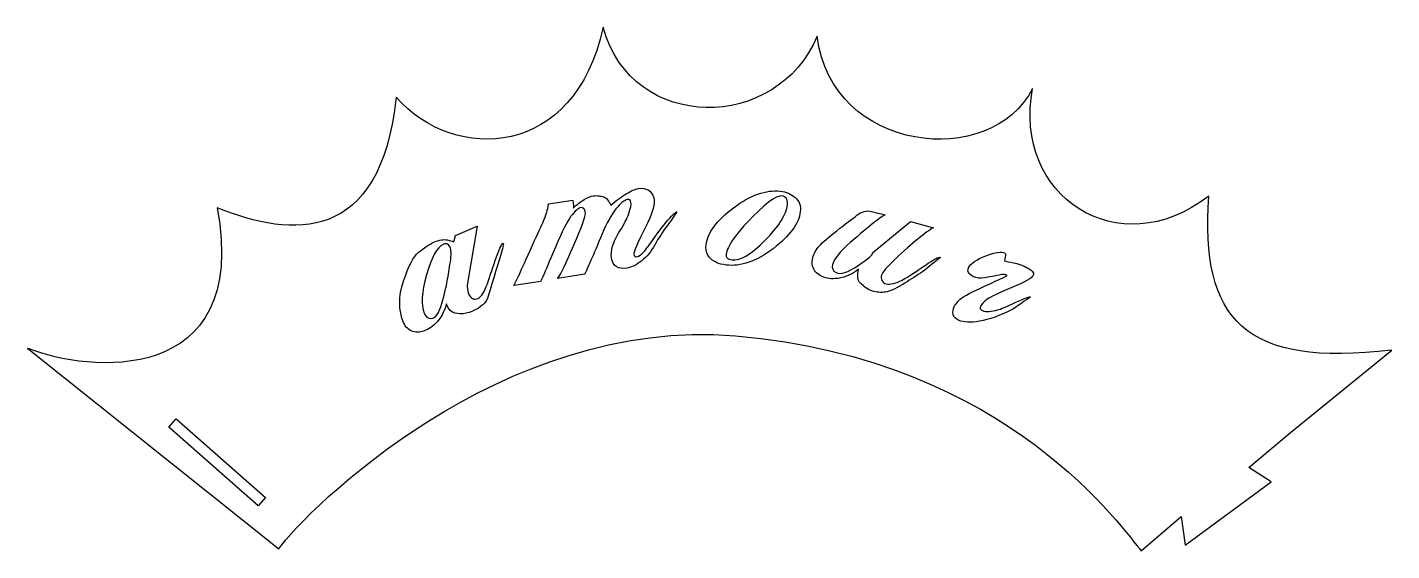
# Model space of a CAD drawing. Header units: centimetres. Extents: x -10.1 to 10.1, y -3.9 to 3.9.
import ezdxf

# ---------------------------------------------------------------- set-up
doc = ezdxf.new("R2010")
doc.units = ezdxf.units.CM
doc.header["$MEASUREMENT"] = 0
doc.layers.add('Camada 1', color=7, linetype='Continuous')

msp = doc.modelspace()

# ---------------------------------------------------------------- linework, layer by layer
at = {"layer": 'Camada 1'}
for points, knots in [([(10.06, -0.90084), (10.06, -0.90084), (8.56558, -2.11856), (8.56558, -2.11856), (8.56558, -2.11856), (8.56558, -2.11856), (8.56558, -2.11856), (8.56558, -2.11856), (8.56558, -2.11856), (8.56558, -2.11856), (7.95069, -2.63299), (7.95069, -2.63299), (7.95069, -2.63299), (7.95069, -2.63299), (8.2825, -2.84413), (8.2825, -2.84413), (8.2825, -2.84413), (8.2825, -2.84413), (7.01583, -3.77893), (7.01583, -3.77893), (7.01583, -3.77893), (7.01583, -3.77893), (6.9555, -3.35676), (6.9555, -3.35676), (6.9555, -3.35676), (6.9555, -3.35676), (6.3667, -3.86108), (6.3667, -3.86108), (6.3667, -3.86108), (6.12302, -3.59576), (4.44172, -1.03462), (0.3836, -0.69105), (0.3836, -0.69105), (-3.07403, -0.39831), (-5.95058, -3.26767), (-6.35102, -3.8343), (-6.35102, -3.8343), (-6.35102, -3.8343), (-10.05299, -0.88002), (-10.05299, -0.88002), (-10.05299, -0.88002), (-10.05299, -0.88002), (-10.06, -0.87904), (-10.06, -0.87904), (-10.06, -0.87904), (-10.06, -0.87904), (-10.03288, -0.88065), (-10.03288, -0.88065), (-10.03288, -0.88065), (-9.19285, -1.2277), (-6.76652, -1.46392), (-7.26039, 1.19858), (-7.26039, 1.19858), (-6.14385, 0.74768), (-4.85554, 0.66177), (-4.61937, 2.83045), (-4.61937, 2.83045), (-3.76048, 1.84273), (-1.9783, 1.92861), (-1.57034, 3.86108), (-1.57034, 3.86108), (-1.14089, 2.29366), (1.00628, 2.31512), (1.58601, 3.73225), (1.58601, 3.73225), (1.80072, 1.99304), (4.16265, 1.75684), (4.76381, 2.95927), (4.76381, 2.95927), (4.46322, 1.37034), (6.03066, 0.33971), (7.36186, 1.37037), (7.36186, 1.37037), (7.23309, -0.45475), (7.8987, -1.16325), (10.06, -0.90084)], [0, 0, 0, 0, 0.05, 0.05, 0.05, 0.05, 0.1, 0.1, 0.1, 0.1, 0.15, 0.15, 0.15, 0.15, 0.2, 0.2, 0.2, 0.2, 0.25, 0.25, 0.25, 0.25, 0.3, 0.3, 0.3, 0.3, 0.35, 0.35, 0.35, 0.35, 0.4, 0.4, 0.4, 0.4, 0.45, 0.45, 0.45, 0.45, 0.5, 0.5, 0.5, 0.5, 0.55, 0.55, 0.55, 0.55, 0.6, 0.6, 0.6, 0.6, 0.65, 0.65, 0.65, 0.65, 0.7, 0.7, 0.7, 0.7, 0.75, 0.75, 0.75, 0.75, 0.8, 0.8, 0.8, 0.8, 0.85, 0.85, 0.85, 0.85, 0.9, 0.9, 0.9, 0.9, 1, 1, 1, 1]), ([(-2.00645, 1.22879), (-2.00621, 1.24059), (-2.00677, 1.25072), (-2.00812, 1.25908), (-2.00812, 1.25908), (-2.00812, 1.25908), (-2.01672, 1.31239), (-2.01672, 1.31239), (-2.01672, 1.31239), (-2.01672, 1.31239), (-2.37433, 1.25476), (-2.37433, 1.25476), (-2.37433, 1.25476), (-2.37433, 1.25476), (-2.38621, 1.18848), (-2.38621, 1.18848), (-2.38621, 1.18848), (-2.40227, 1.11511), (-2.42632, 1.04465), (-2.45834, 0.97732), (-2.45834, 0.97732), (-2.49043, 0.90985), (-2.55147, 0.77616), (-2.64148, 0.57603), (-2.64148, 0.57603), (-2.73152, 0.3759), (-2.78729, 0.25266), (-2.8088, 0.20627), (-2.8088, 0.20627), (-2.83026, 0.15989), (-2.8556, 0.1075), (-2.88484, 0.04921), (-2.88484, 0.04921), (-2.88484, 0.04921), (-2.48958, 0.1129), (-2.48958, 0.1129), (-2.48958, 0.1129), (-2.47974, 0.13166), (-2.46471, 0.16463), (-2.44439, 0.21191), (-2.44439, 0.21191), (-2.42415, 0.25914), (-2.36666, 0.39503), (-2.27199, 0.6195), (-2.27199, 0.6195), (-2.17732, 0.84395), (-2.1008, 0.99518), (-2.04262, 1.07326), (-2.04262, 1.07326), (-1.98436, 1.15131), (-1.93538, 1.19354), (-1.89567, 1.19992), (-1.89567, 1.19992), (-1.86008, 1.20566), (-1.83863, 1.1855), (-1.83116, 1.13954), (-1.83116, 1.13954), (-1.82375, 1.0935), (-1.86553, 0.96341), (-1.95652, 0.7492), (-1.95652, 0.7492), (-2.04751, 0.53499), (-2.11329, 0.38704), (-2.15371, 0.30544), (-2.15371, 0.30544), (-2.19422, 0.22382), (-2.22359, 0.17294), (-2.24179, 0.15283), (-2.24179, 0.15283), (-2.24179, 0.15283), (-1.84026, 0.2176), (-1.84026, 0.2176), (-1.84026, 0.2176), (-1.82267, 0.25475), (-1.79192, 0.32357), (-1.74803, 0.42395), (-1.74803, 0.42395), (-1.70419, 0.52436), (-1.64889, 0.65395), (-1.58222, 0.81278), (-1.58222, 0.81278), (-1.51557, 0.97156), (-1.44789, 1.09406), (-1.37913, 1.18023), (-1.37913, 1.18023), (-1.31047, 1.2664), (-1.25411, 1.31302), (-1.21019, 1.32009), (-1.21019, 1.32009), (-1.18095, 1.32485), (-1.16376, 1.31149), (-1.1587, 1.28016), (-1.1587, 1.28016), (-1.15296, 1.24455), (-1.16333, 1.18925), (-1.18989, 1.11421), (-1.18989, 1.11421), (-1.21637, 1.03909), (-1.25828, 0.95617), (-1.31551, 0.86542), (-1.31551, 0.86542), (-1.37279, 0.77461), (-1.41052, 0.69614), (-1.4288, 0.62991), (-1.4288, 0.62991), (-1.44708, 0.56366), (-1.45235, 0.50651), (-1.4446, 0.45841), (-1.4446, 0.45841), (-1.42502, 0.33712), (-1.35046, 0.28691), (-1.22076, 0.30781), (-1.22076, 0.30781), (-1.14758, 0.31964), (-1.07352, 0.35573), (-0.99846, 0.4161), (-0.99846, 0.4161), (-0.9235, 0.47648), (-0.85939, 0.55487), (-0.80627, 0.65142), (-0.80627, 0.65142), (-0.75322, 0.74797), (-0.69123, 0.84269), (-0.6204, 0.93566), (-0.6204, 0.93566), (-0.57336, 1.00331), (-0.52637, 1.07097), (-0.4793, 1.13865), (-0.4793, 1.13865), (-0.49319, 1.14495), (-0.53804, 1.10343), (-0.61373, 1.01398), (-0.61373, 1.01398), (-0.68943, 0.92455), (-0.75819, 0.8351), (-0.81989, 0.7458), (-0.81989, 0.7458), (-0.88167, 0.65642), (-0.9316, 0.59044), (-0.96983, 0.54784), (-0.96983, 0.54784), (-1.00798, 0.50519), (-1.04074, 0.48167), (-1.06788, 0.4773), (-1.06788, 0.4773), (-1.08045, 0.47526), (-1.09087, 0.47682), (-1.09923, 0.48193), (-1.09923, 0.48193), (-1.10756, 0.48701), (-1.11291, 0.49698), (-1.11529, 0.51172), (-1.11529, 0.51172), (-1.12037, 0.54328), (-1.06579, 0.67039), (-0.95143, 0.89285), (-0.95143, 0.89285), (-0.83718, 1.11539), (-0.79395, 1.26647), (-0.82178, 1.34619), (-0.82178, 1.34619), (-0.85858, 1.45475), (-0.93455, 1.49973), (-1.04953, 1.48118), (-1.04953, 1.48118), (-1.09551, 1.47375), (-1.1547, 1.44805), (-1.22699, 1.40413), (-1.22699, 1.40413), (-1.2993, 1.36016), (-1.37516, 1.30507), (-1.45458, 1.23884), (-1.45458, 1.23884), (-1.46953, 1.26477), (-1.48601, 1.29057), (-1.50406, 1.31605), (-1.50406, 1.31605), (-1.52216, 1.34156), (-1.54174, 1.35645), (-1.5628, 1.36071), (-1.5628, 1.36071), (-1.58383, 1.365), (-1.60759, 1.36934), (-1.63408, 1.37381), (-1.63408, 1.37381), (-1.66054, 1.37828), (-1.68739, 1.37831), (-1.71457, 1.37394), (-1.71457, 1.37394), (-1.75222, 1.36788), (-1.79704, 1.34968), (-1.84898, 1.31933), (-1.84898, 1.31933), (-1.90097, 1.28896), (-1.95468, 1.24625), (-2.01016, 1.19114), (-2.01016, 1.19114), (-2.00788, 1.20442), (-2.00672, 1.21691), (-2.00645, 1.22879)], [0, 0, 0, 0, 0.01960784, 0.01960784, 0.01960784, 0.01960784, 0.03921569, 0.03921569, 0.03921569, 0.03921569, 0.05882353, 0.05882353, 0.05882353, 0.05882353, 0.07843137, 0.07843137, 0.07843137, 0.07843137, 0.09803922, 0.09803922, 0.09803922, 0.09803922, 0.11764706, 0.11764706, 0.11764706, 0.11764706, 0.1372549, 0.1372549, 0.1372549, 0.1372549, 0.15686275, 0.15686275, 0.15686275, 0.15686275, 0.17647059, 0.17647059, 0.17647059, 0.17647059, 0.19607843, 0.19607843, 0.19607843, 0.19607843, 0.21568627, 0.21568627, 0.21568627, 0.21568627, 0.23529412, 0.23529412, 0.23529412, 0.23529412, 0.25490196, 0.25490196, 0.25490196, 0.25490196, 0.2745098, 0.2745098, 0.2745098, 0.2745098, 0.29411765, 0.29411765, 0.29411765, 0.29411765, 0.31372549, 0.31372549, 0.31372549, 0.31372549, 0.33333333, 0.33333333, 0.33333333, 0.33333333, 0.35294118, 0.35294118, 0.35294118, 0.35294118, 0.37254902, 0.37254902, 0.37254902, 0.37254902, 0.39215686, 0.39215686, 0.39215686, 0.39215686, 0.41176471, 0.41176471, 0.41176471, 0.41176471, 0.43137255, 0.43137255, 0.43137255, 0.43137255, 0.45098039, 0.45098039, 0.45098039, 0.45098039, 0.47058824, 0.47058824, 0.47058824, 0.47058824, 0.49019608, 0.49019608, 0.49019608, 0.49019608, 0.50980392, 0.50980392, 0.50980392, 0.50980392, 0.52941176, 0.52941176, 0.52941176, 0.52941176, 0.54901961, 0.54901961, 0.54901961, 0.54901961, 0.56862745, 0.56862745, 0.56862745, 0.56862745, 0.58823529, 0.58823529, 0.58823529, 0.58823529, 0.60784314, 0.60784314, 0.60784314, 0.60784314, 0.62745098, 0.62745098, 0.62745098, 0.62745098, 0.64705882, 0.64705882, 0.64705882, 0.64705882, 0.66666667, 0.66666667, 0.66666667, 0.66666667, 0.68627451, 0.68627451, 0.68627451, 0.68627451, 0.70588235, 0.70588235, 0.70588235, 0.70588235, 0.7254902, 0.7254902, 0.7254902, 0.7254902, 0.74509804, 0.74509804, 0.74509804, 0.74509804, 0.76470588, 0.76470588, 0.76470588, 0.76470588, 0.78431373, 0.78431373, 0.78431373, 0.78431373, 0.80392157, 0.80392157, 0.80392157, 0.80392157, 0.82352941, 0.82352941, 0.82352941, 0.82352941, 0.84313725, 0.84313725, 0.84313725, 0.84313725, 0.8627451, 0.8627451, 0.8627451, 0.8627451, 0.88235294, 0.88235294, 0.88235294, 0.88235294, 0.90196078, 0.90196078, 0.90196078, 0.90196078, 0.92156863, 0.92156863, 0.92156863, 0.92156863, 0.94117647, 0.94117647, 0.94117647, 0.94117647, 0.96078431, 0.96078431, 0.96078431, 0.96078431, 1, 1, 1, 1]), ([(0.24436, 0.3531), (0.461, 0.32762), (0.69235, 0.40811), (0.93823, 0.59464), (0.93823, 0.59464), (1.18408, 0.78112), (1.31756, 0.96381), (1.33857, 1.14265), (1.33857, 1.14265), (1.3487, 1.22893), (1.32373, 1.29799), (1.26367, 1.34982), (1.26367, 1.34982), (1.20366, 1.40165), (1.13058, 1.43266), (1.04428, 1.44279), (1.04428, 1.44279), (0.83391, 1.46753), (0.6042, 1.38627), (0.35496, 1.19908), (0.35496, 1.19908), (0.10585, 1.01186), (-0.02908, 0.82991), (-0.04991, 0.65322), (-0.04991, 0.65322), (-0.05679, 0.59424), (-0.04843, 0.54315), (-0.02467, 0.49989), (-0.02467, 0.49989), (-0.00102, 0.45655), (0.04121, 0.42067), (0.10183, 0.39226), (0.10183, 0.39226), (0.14426, 0.37233), (0.19176, 0.35926), (0.24436, 0.3531)], [0, 0, 0, 0, 0.1, 0.1, 0.1, 0.1, 0.2, 0.2, 0.2, 0.2, 0.3, 0.3, 0.3, 0.3, 0.4, 0.4, 0.4, 0.4, 0.5, 0.5, 0.5, 0.5, 0.6, 0.6, 0.6, 0.6, 0.7, 0.7, 0.7, 0.7, 0.8, 0.8, 0.8, 0.8, 1, 1, 1, 1]), ([(0.24713, 0.5127), (0.26091, 0.63052), (0.38966, 0.81374), (0.63324, 1.06237), (0.63324, 1.06237), (0.87687, 1.311), (1.03517, 1.41075), (1.10838, 1.36167), (1.10838, 1.36167), (1.14352, 1.33407), (1.15799, 1.29394), (1.1518, 1.24142), (1.1518, 1.24142), (1.13521, 1.10042), (1.02461, 0.92625), (0.82012, 0.71889), (0.82012, 0.71889), (0.61539, 0.51151), (0.45317, 0.41488), (0.33326, 0.42896), (0.33326, 0.42896), (0.29963, 0.43293), (0.27431, 0.44439), (0.2574, 0.46351), (0.2574, 0.46351), (0.24774, 0.47317), (0.24436, 0.48955), (0.24713, 0.5127)], [0, 0, 0, 0, 0.125, 0.125, 0.125, 0.125, 0.25, 0.25, 0.25, 0.25, 0.375, 0.375, 0.375, 0.375, 0.5, 0.5, 0.5, 0.5, 0.625, 0.625, 0.625, 0.625, 0.75, 0.75, 0.75, 0.75, 1, 1, 1, 1]), ([(3.14273, 0.25359), (3.22978, 0.32437), (3.31696, 0.39525), (3.40406, 0.46613), (3.40406, 0.46613), (3.38522, 0.47775), (3.31056, 0.43864), (3.17996, 0.34884), (3.17996, 0.34884), (3.04928, 0.25901), (2.94956, 0.19424), (2.88074, 0.15469), (2.88074, 0.15469), (2.81184, 0.11511), (2.75586, 0.09018), (2.71249, 0.07997), (2.71249, 0.07997), (2.66907, 0.06973), (2.63311, 0.06843), (2.60449, 0.07613), (2.60449, 0.07613), (2.57584, 0.08386), (2.55549, 0.09984), (2.5434, 0.12399), (2.5434, 0.12399), (2.53123, 0.14823), (2.52938, 0.17572), (2.53763, 0.20651), (2.53763, 0.20651), (2.54872, 0.24757), (2.61666, 0.32674), (2.74154, 0.444), (2.74154, 0.444), (2.86637, 0.56121), (2.97797, 0.65995), (3.0765, 0.74025), (3.0765, 0.74025), (3.17487, 0.82055), (3.2498, 0.87474), (3.30129, 0.9027), (3.30129, 0.9027), (3.30129, 0.9027), (2.96376, 0.99366), (2.96376, 0.99366), (2.96376, 0.99366), (2.96376, 0.99366), (2.40472, 0.5313), (2.40472, 0.5313), (2.40472, 0.5313), (2.41507, 0.51299), (2.34424, 0.45148), (2.1921, 0.34675), (2.1921, 0.34675), (2.03986, 0.24203), (1.93119, 0.20721), (1.86611, 0.24229), (1.86611, 0.24229), (1.81769, 0.26637), (1.801, 0.30608), (1.81594, 0.36154), (1.81594, 0.36154), (1.83864, 0.44573), (1.92529, 0.55336), (2.07581, 0.68462), (2.07581, 0.68462), (2.22638, 0.8158), (2.33859, 0.91055), (2.41252, 0.96886), (2.41252, 0.96886), (2.48626, 1.02712), (2.54537, 1.06908), (2.58958, 1.09456), (2.58958, 1.09456), (2.51944, 1.11126), (2.45099, 1.12811), (2.38424, 1.14496), (2.38424, 1.14496), (2.31751, 1.16184), (2.24758, 1.14276), (2.17461, 1.08757), (2.17461, 1.08757), (2.10161, 1.03235), (2.00279, 0.95657), (1.87806, 0.86035), (1.87806, 0.86035), (1.75339, 0.76407), (1.6674, 0.68924), (1.62009, 0.63596), (1.62009, 0.63596), (1.57278, 0.5827), (1.54061, 0.5242), (1.52344, 0.46062), (1.52344, 0.46062), (1.50402, 0.38879), (1.51243, 0.32648), (1.54876, 0.27377), (1.54876, 0.27377), (1.58498, 0.22104), (1.63893, 0.18506), (1.7105, 0.16579), (1.7105, 0.16579), (1.78405, 0.14589), (1.86433, 0.1465), (1.95114, 0.16746), (1.95114, 0.16746), (2.03798, 0.18849), (2.11939, 0.2299), (2.19535, 0.29171), (2.19535, 0.29171), (2.18686, 0.25231), (2.18397, 0.21136), (2.18691, 0.16894), (2.18691, 0.16894), (2.18969, 0.12647), (2.21697, 0.08515), (2.26864, 0.04488), (2.26864, 0.04488), (2.32034, 0.00464), (2.37167, -0.02238), (2.42287, -0.03619), (2.42287, -0.03619), (2.48618, -0.05328), (2.55175, -0.05447), (2.6194, -0.03979), (2.6194, -0.03979), (2.68692, -0.02513), (2.77394, 0.0172), (2.88062, 0.08716), (2.88062, 0.08716), (2.96808, 0.14268), (3.05542, 0.19811), (3.14273, 0.25359)], [0, 0, 0, 0, 0.02941176, 0.02941176, 0.02941176, 0.02941176, 0.05882353, 0.05882353, 0.05882353, 0.05882353, 0.08823529, 0.08823529, 0.08823529, 0.08823529, 0.11764706, 0.11764706, 0.11764706, 0.11764706, 0.14705882, 0.14705882, 0.14705882, 0.14705882, 0.17647059, 0.17647059, 0.17647059, 0.17647059, 0.20588235, 0.20588235, 0.20588235, 0.20588235, 0.23529412, 0.23529412, 0.23529412, 0.23529412, 0.26470588, 0.26470588, 0.26470588, 0.26470588, 0.29411765, 0.29411765, 0.29411765, 0.29411765, 0.32352941, 0.32352941, 0.32352941, 0.32352941, 0.35294118, 0.35294118, 0.35294118, 0.35294118, 0.38235294, 0.38235294, 0.38235294, 0.38235294, 0.41176471, 0.41176471, 0.41176471, 0.41176471, 0.44117647, 0.44117647, 0.44117647, 0.44117647, 0.47058824, 0.47058824, 0.47058824, 0.47058824, 0.5, 0.5, 0.5, 0.5, 0.52941176, 0.52941176, 0.52941176, 0.52941176, 0.55882353, 0.55882353, 0.55882353, 0.55882353, 0.58823529, 0.58823529, 0.58823529, 0.58823529, 0.61764706, 0.61764706, 0.61764706, 0.61764706, 0.64705882, 0.64705882, 0.64705882, 0.64705882, 0.67647059, 0.67647059, 0.67647059, 0.67647059, 0.70588235, 0.70588235, 0.70588235, 0.70588235, 0.73529412, 0.73529412, 0.73529412, 0.73529412, 0.76470588, 0.76470588, 0.76470588, 0.76470588, 0.79411765, 0.79411765, 0.79411765, 0.79411765, 0.82352941, 0.82352941, 0.82352941, 0.82352941, 0.85294118, 0.85294118, 0.85294118, 0.85294118, 0.88235294, 0.88235294, 0.88235294, 0.88235294, 0.91176471, 0.91176471, 0.91176471, 0.91176471, 0.94117647, 0.94117647, 0.94117647, 0.94117647, 1, 1, 1, 1]), ([(-4.37662, -0.62583), (-4.3164, -0.64387), (-4.2515, -0.638), (-4.18205, -0.60829), (-4.18205, -0.60829), (-4.1145, -0.57937), (-4.05267, -0.53053), (-3.99652, -0.46153), (-3.99652, -0.46153), (-3.9404, -0.39263), (-3.90175, -0.31101), (-3.88042, -0.21663), (-3.88042, -0.21663), (-3.8796, -0.21854), (-3.87814, -0.22197), (-3.87608, -0.2269), (-3.87608, -0.2269), (-3.87396, -0.23169), (-3.86999, -0.24098), (-3.8642, -0.25463), (-3.8642, -0.25463), (-3.85086, -0.2858), (-3.8306, -0.31165), (-3.80332, -0.33226), (-3.80332, -0.33226), (-3.77612, -0.3529), (-3.73331, -0.36398), (-3.67508, -0.36554), (-3.67508, -0.36554), (-3.61685, -0.3671), (-3.55948, -0.35583), (-3.50292, -0.33167), (-3.50292, -0.33167), (-3.36856, -0.27418), (-3.28866, -0.19972), (-3.26329, -0.10818), (-3.26329, -0.10818), (-3.23794, -0.01674), (-3.19185, 0.13545), (-3.1251, 0.34833), (-3.1251, 0.34833), (-3.05835, 0.56113), (-3.03054, 0.66983), (-3.04162, 0.67432), (-3.04162, 0.67432), (-3.05829, 0.68101), (-3.09126, 0.61386), (-3.14044, 0.47308), (-3.14044, 0.47308), (-3.18963, 0.33219), (-3.23471, 0.20064), (-3.27567, 0.07832), (-3.27567, 0.07832), (-3.31665, -0.04408), (-3.36341, -0.11649), (-3.41603, -0.13901), (-3.41603, -0.13901), (-3.47641, -0.16483), (-3.52155, -0.14277), (-3.55144, -0.07286), (-3.55144, -0.07286), (-3.57221, -0.02436), (-3.57753, 0.02848), (-3.56739, 0.08563), (-3.56739, 0.08563), (-3.56739, 0.08563), (-3.42653, 0.92785), (-3.42653, 0.92785), (-3.42653, 0.92785), (-3.42653, 0.92785), (-3.74501, 0.79164), (-3.74501, 0.79164), (-3.74501, 0.79164), (-3.74501, 0.79164), (-3.77049, 0.69782), (-3.77049, 0.69782), (-3.77049, 0.69782), (-3.80134, 0.70536), (-3.83169, 0.71425), (-3.86145, 0.7246), (-3.86145, 0.7246), (-3.92066, 0.73383), (-3.98538, 0.72344), (-4.05544, 0.69346), (-4.05544, 0.69346), (-4.07883, 0.68346), (-4.10674, 0.6692), (-4.13913, 0.65073), (-4.13913, 0.65073), (-4.17154, 0.63226), (-4.22308, 0.59519), (-4.29381, 0.53966), (-4.29381, 0.53966), (-4.36453, 0.48407), (-4.43748, 0.34225), (-4.51273, 0.11426), (-4.51273, 0.11426), (-4.58798, -0.11378), (-4.58729, -0.31735), (-4.51064, -0.49653), (-4.51064, -0.49653), (-4.48145, -0.56474), (-4.43678, -0.60779), (-4.37662, -0.62583)], [0, 0, 0, 0, 0.03703704, 0.03703704, 0.03703704, 0.03703704, 0.07407407, 0.07407407, 0.07407407, 0.07407407, 0.11111111, 0.11111111, 0.11111111, 0.11111111, 0.14814815, 0.14814815, 0.14814815, 0.14814815, 0.18518519, 0.18518519, 0.18518519, 0.18518519, 0.22222222, 0.22222222, 0.22222222, 0.22222222, 0.25925926, 0.25925926, 0.25925926, 0.25925926, 0.2962963, 0.2962963, 0.2962963, 0.2962963, 0.33333333, 0.33333333, 0.33333333, 0.33333333, 0.37037037, 0.37037037, 0.37037037, 0.37037037, 0.40740741, 0.40740741, 0.40740741, 0.40740741, 0.44444444, 0.44444444, 0.44444444, 0.44444444, 0.48148148, 0.48148148, 0.48148148, 0.48148148, 0.51851852, 0.51851852, 0.51851852, 0.51851852, 0.55555556, 0.55555556, 0.55555556, 0.55555556, 0.59259259, 0.59259259, 0.59259259, 0.59259259, 0.62962963, 0.62962963, 0.62962963, 0.62962963, 0.66666667, 0.66666667, 0.66666667, 0.66666667, 0.7037037, 0.7037037, 0.7037037, 0.7037037, 0.74074074, 0.74074074, 0.74074074, 0.74074074, 0.77777778, 0.77777778, 0.77777778, 0.77777778, 0.81481481, 0.81481481, 0.81481481, 0.81481481, 0.85185185, 0.85185185, 0.85185185, 0.85185185, 0.88888889, 0.88888889, 0.88888889, 0.88888889, 0.92592593, 0.92592593, 0.92592593, 0.92592593, 1, 1, 1, 1]), ([(-3.9472, -0.21406), (-3.9871, -0.35789), (-4.0398, -0.43112), (-4.10547, -0.43385), (-4.10547, -0.43385), (-4.15193, -0.433), (-4.18596, -0.40723), (-4.20763, -0.35659), (-4.20763, -0.35659), (-4.25758, -0.23972), (-4.24568, -0.05089), (-4.17178, 0.21002), (-4.17178, 0.21002), (-4.09791, 0.47082), (-4.01615, 0.62039), (-3.92654, 0.65875), (-3.92654, 0.65875), (-3.91294, 0.66457), (-3.89595, 0.66661), (-3.87566, 0.66494), (-3.87566, 0.66494), (-3.85537, 0.66327), (-3.83894, 0.64785), (-3.82645, 0.61861), (-3.82645, 0.61861), (-3.80811, 0.57575), (-3.8065, 0.50328), (-3.82158, 0.40125), (-3.82158, 0.40125), (-3.83669, 0.29917), (-3.85203, 0.20445), (-3.8677, 0.11717), (-3.8677, 0.11717), (-3.88082, 0.04007), (-3.9073, -0.07037), (-3.9472, -0.21406)], [0, 0, 0, 0, 0.1, 0.1, 0.1, 0.1, 0.2, 0.2, 0.2, 0.2, 0.3, 0.3, 0.3, 0.3, 0.4, 0.4, 0.4, 0.4, 0.5, 0.5, 0.5, 0.5, 0.6, 0.6, 0.6, 0.6, 0.7, 0.7, 0.7, 0.7, 0.8, 0.8, 0.8, 0.8, 1, 1, 1, 1]), ([(4.51955, -0.1961), (4.38244, -0.25934), (4.2923, -0.29693), (4.24875, -0.30889), (4.24875, -0.30889), (4.20525, -0.32082), (4.16361, -0.32844), (4.12392, -0.33164), (4.12392, -0.33164), (4.08423, -0.33495), (4.05076, -0.33053), (4.02372, -0.31852), (4.02372, -0.31852), (3.99268, -0.30476), (3.98371, -0.28344), (3.99665, -0.25436), (3.99665, -0.25436), (4.00948, -0.22528), (4.04256, -0.19123), (4.09582, -0.15231), (4.09582, -0.15231), (4.14895, -0.11336), (4.27026, -0.05542), (4.45973, 0.0216), (4.45973, 0.0216), (4.64904, 0.09865), (4.75297, 0.15744), (4.77093, 0.1981), (4.77093, 0.1981), (4.7821, 0.22326), (4.77778, 0.2449), (4.75804, 0.26295), (4.75804, 0.26295), (4.7382, 0.28099), (4.71899, 0.29528), (4.70052, 0.30579), (4.70052, 0.30579), (4.68197, 0.31632), (4.66123, 0.32675), (4.63797, 0.33709), (4.63797, 0.33709), (4.59725, 0.35511), (4.556, 0.36934), (4.51436, 0.37979), (4.51436, 0.37979), (4.47253, 0.39014), (4.4226, 0.40016), (4.36429, 0.40982), (4.36429, 0.40982), (4.3499, 0.41387), (4.34826, 0.43374), (4.3594, 0.46935), (4.3594, 0.46935), (4.37054, 0.50491), (4.3684, 0.52621), (4.353, 0.53304), (4.353, 0.53304), (4.31011, 0.55667), (4.21782, 0.54198), (4.07619, 0.48896), (4.07619, 0.48896), (3.9344, 0.43594), (3.84939, 0.37754), (3.82108, 0.31362), (3.82108, 0.31362), (3.80563, 0.2788), (3.80854, 0.2502), (3.83, 0.22797), (3.83, 0.22797), (3.85146, 0.20572), (3.87374, 0.18945), (3.89699, 0.17913), (3.89699, 0.17913), (3.93763, 0.16109), (3.98999, 0.1564), (4.05413, 0.16508), (4.05413, 0.16508), (4.11816, 0.17365), (4.2042, 0.18998), (4.31215, 0.21395), (4.31215, 0.21395), (4.34438, 0.21355), (4.36491, 0.21138), (4.37367, 0.20752), (4.37367, 0.20752), (4.3823, 0.20368), (4.38539, 0.19882), (4.38285, 0.19302), (4.38285, 0.19302), (4.23135, 0.12343), (4.08104, 0.05345), (3.93166, -0.01695), (3.93166, -0.01695), (3.7822, -0.08744), (3.69197, -0.143), (3.6612, -0.1838), (3.6612, -0.1838), (3.63038, -0.22457), (3.61275, -0.24979), (3.60844, -0.25944), (3.60844, -0.25944), (3.5904, -0.30008), (3.58579, -0.33924), (3.59466, -0.3767), (3.59466, -0.3767), (3.60352, -0.41424), (3.63117, -0.44338), (3.67763, -0.46396), (3.67763, -0.46396), (3.74338, -0.49317), (3.84485, -0.49703), (3.98185, -0.4755), (3.98185, -0.4755), (4.11885, -0.45404), (4.28654, -0.39229), (4.48472, -0.29024), (4.48472, -0.29024), (4.5683, -0.23232), (4.65194, -0.17443), (4.7356, -0.11651), (4.7356, -0.11651), (4.72849, -0.10632), (4.65642, -0.13289), (4.51955, -0.1961)], [0, 0, 0, 0, 0.03125, 0.03125, 0.03125, 0.03125, 0.0625, 0.0625, 0.0625, 0.0625, 0.09375, 0.09375, 0.09375, 0.09375, 0.125, 0.125, 0.125, 0.125, 0.15625, 0.15625, 0.15625, 0.15625, 0.1875, 0.1875, 0.1875, 0.1875, 0.21875, 0.21875, 0.21875, 0.21875, 0.25, 0.25, 0.25, 0.25, 0.28125, 0.28125, 0.28125, 0.28125, 0.3125, 0.3125, 0.3125, 0.3125, 0.34375, 0.34375, 0.34375, 0.34375, 0.375, 0.375, 0.375, 0.375, 0.40625, 0.40625, 0.40625, 0.40625, 0.4375, 0.4375, 0.4375, 0.4375, 0.46875, 0.46875, 0.46875, 0.46875, 0.5, 0.5, 0.5, 0.5, 0.53125, 0.53125, 0.53125, 0.53125, 0.5625, 0.5625, 0.5625, 0.5625, 0.59375, 0.59375, 0.59375, 0.59375, 0.625, 0.625, 0.625, 0.625, 0.65625, 0.65625, 0.65625, 0.65625, 0.6875, 0.6875, 0.6875, 0.6875, 0.71875, 0.71875, 0.71875, 0.71875, 0.75, 0.75, 0.75, 0.75, 0.78125, 0.78125, 0.78125, 0.78125, 0.8125, 0.8125, 0.8125, 0.8125, 0.84375, 0.84375, 0.84375, 0.84375, 0.875, 0.875, 0.875, 0.875, 0.90625, 0.90625, 0.90625, 0.90625, 0.9375, 0.9375, 0.9375, 0.9375, 1, 1, 1, 1]), ([(-6.65545, -3.19782), (-6.65545, -3.19782), (-6.54819, -3.07587), (-6.54819, -3.07587), (-6.54819, -3.07587), (-6.54819, -3.07587), (-7.86502, -1.91776), (-7.86502, -1.91776), (-7.86502, -1.91776), (-7.86502, -1.91776), (-7.97231, -2.03971), (-7.97231, -2.03971), (-7.97231, -2.03971), (-7.97231, -2.03971), (-6.65545, -3.19782), (-6.65545, -3.19782)], [0, 0, 0, 0, 0.2, 0.2, 0.2, 0.2, 0.4, 0.4, 0.4, 0.4, 0.6, 0.6, 0.6, 0.6, 1, 1, 1, 1])]:
    msp.add_open_spline(points, degree=3, knots=knots, dxfattribs=at)

doc.saveas('drawing.dxf')
